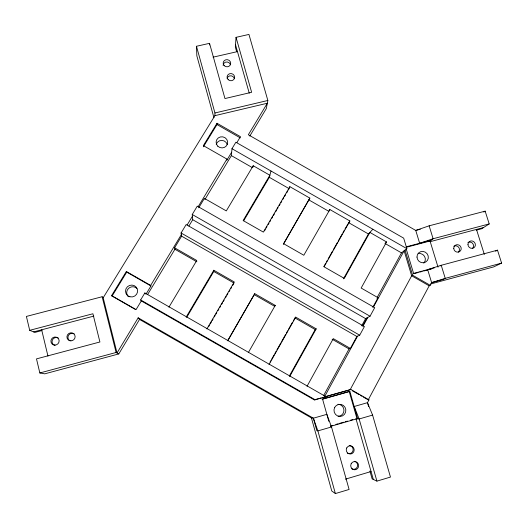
<?xml version="1.0" encoding="UTF-8"?>
<svg xmlns="http://www.w3.org/2000/svg" width="528" height="528" viewBox="0 0 528 528"><rect width="100%" height="100%" fill="white"/><g stroke="black" fill="none" stroke-linecap="round" stroke-linejoin="round"><path stroke-width="0.79" d="M138.171 317.816L139.531 319.427L311.414 417.912L313.368 418.196L326.845 414.335L331.511 426.961L349.1 489.456L335.379 493.568L317.882 430.901L313.368 418.196L138.171 317.816L117.018 352.975L103.178 297.766L214.903 115.658L214.949 112.985L196.482 46.273L209.543 43.329L224.961 98.551L251.638 92.294L236.042 37.343L248.945 34.432L267.848 100.478L266.29 108.616L249.77 136.092M203.379 146.797L216.982 124.555L217.015 123.275L240.451 136.666L236.841 142.652M186.82 317.176L213.774 271.484L213.807 270.25L234.28 281.972L206.884 328.931M217.015 123.275L203.353 145.609L226.921 159.08L226.842 160.208L231.667 152.209M236.042 37.343L235.343 47.091L236.636 51.665M204.877 199.571L231.376 155.621L231.977 148.698L235.877 142.237L403.682 238.148L406.857 248.662L401.485 252.866L377.269 297.238M252.958 167.165L253.216 165.733L269.874 175.25L243.144 220.546L263.36 232.109L289.865 186.681L309.863 198.112L283.318 244.438M243.665 220.816L269.326 177.322L270.996 170.999M289.384 187.988L289.865 186.681M227.832 340.672L254.753 293.687L275.233 305.408L248.305 352.658M363.389 397.096L368.234 399.874L429.185 285.826L430.201 285.278L431.62 282.625L445.249 278.368L501.6 263.102L497.508 250.16L441.236 265.28L427.667 269.623L431.62 282.625L443.065 279.523L445.249 278.368L441.236 265.28L440.167 265.914M325.235 396.667L350.902 389.499L368.993 399.861L367.488 402.673L368.597 406.514M350.229 389.565L411.668 275.807L412.606 275.22L430.201 285.278M323.624 395.538L349.061 348.929L350.368 348.421L356.882 336.475L359.693 335.201L364.406 326.555L186.16 224.558L181.071 232.98L181.612 236.161L174.59 247.804L174.92 249.249L147.53 294.67M361.68 325.802L365.594 318.622L370.036 316.219L374.708 307.652L197.281 206.151L192.238 214.493L192.727 219.714L188.932 226.01M362.624 325.954L367.046 317.836M372.768 307.355L378.035 297.706L361.159 288.05L386.555 241.956L369.877 232.419L344.289 278.401L324.053 266.825L349.866 220.981L329.861 209.543L328.772 211.299L308.953 199.973M324.852 396.165L357.575 336.158M362.967 326.271L367.785 317.44M373.573 306.834L404.131 250.793L411.668 275.807L429.185 285.826M307.032 386.291L333.287 338.639L350.368 348.421M289.397 375.936L315.216 329.558L316.206 328.865L295.72 317.137L293.317 320.78M343.451 278.837L368.425 233.97L372.867 229.231M289.753 376.398L316.206 328.865M270.072 362.043L270.877 360.624M271.676 359.198L274.085 354.928M274.883 353.509L276.085 351.371M276.89 349.952L280.896 342.837M281.695 341.411L285.701 334.297M286.506 332.878L287.707 330.739M288.506 329.32L292.512 322.205M323.803 266.66L325.802 263.109M326.601 261.69L327.4 260.264M328.198 258.845L332.6 251.038M333.399 249.619L337.399 242.517M338.197 241.098L342.197 233.996M342.995 232.577L344.197 230.446M344.995 229.027L349.866 220.981M269.029 364.531L295.72 317.137M329.861 209.543L303.818 255.255L283.589 243.679L309.863 198.112M227.594 340.798L254.753 293.687M208.56 326.806L209.378 325.4M210.203 323.987L211.438 321.875M212.256 320.463L213.081 319.051M214.315 316.939L215.134 315.526M215.959 314.12L216.784 312.708M218.018 310.589L218.836 309.184M219.661 307.771L220.48 306.359M221.714 304.247L222.539 302.834M223.364 301.429L224.182 300.016M225.416 297.904L226.241 296.492M227.06 295.079L227.885 293.674M229.119 291.555L229.937 290.143M230.762 288.737L231.587 287.324M232.822 285.212L233.64 283.8M264.515 230.868L265.333 229.462M266.158 228.05L266.977 226.644M268.204 224.532L269.029 223.126M269.848 221.72L270.673 220.315M271.9 218.203L272.725 216.79M273.544 215.384L274.362 213.979M275.596 211.867L276.415 210.461M277.24 209.055L278.058 207.643M279.286 205.531L280.111 204.125M280.929 202.719L281.754 201.313M282.982 199.201L283.807 197.795M284.625 196.383L285.443 194.977M286.678 192.865L287.496 191.459M288.321 190.054L289.139 188.648L269.326 177.322M186.179 317.071L213.807 270.25M168.927 307.19L196.753 260.489L174.59 247.804M253.216 165.733L226.301 210.91L204.402 198.389L198.726 207.794M103.178 297.766L102.142 296.743L26.4 316.424L29.7 330.323L92.902 313.764L99.911 341.986L36.491 358.882L39.838 372.973L44.755 373.837L118.787 353.925L139.531 319.427M141.306 300.927L314.312 399.894L326.119 396.799L144.85 292.967L140.639 299.937L141.306 300.927L136.072 309.593L111.606 295.574L126.337 271.491L150.665 285.424L150.942 285.985L146.177 293.885M150.665 285.424L181.348 234.584M187.189 224.908L192.403 216.269M198.238 206.6L226.921 159.08M135.729 309.639L112.075 296.089L126.74 272.118L126.337 271.491M275.233 305.408L274.626 306.319L254.338 294.703M386.555 241.956L384.952 243.421L401.485 252.866M406.289 247.282L430.03 241.006L433.099 238.742L489.205 223.925L485.159 211.147L429.139 225.819L415.747 230.432L248.345 134.765L267.32 103.244L214.903 115.658M483.82 212.084L485.159 211.147M489.205 223.925L481.688 228.743L476.243 230.182M376.999 298.346L378.035 297.706M495.548 251.203L497.508 250.16M501.6 263.102L493.7 266.891L430.723 283.965M376.926 481.127L390.469 477.068L372.59 415.087L367.488 402.673L354.176 406.494L359.139 418.975L376.926 481.127L372.154 478.896L369.917 471.042M345.404 479.167L371.065 471.53M330.449 426.004L332.765 425.33M335.854 424.439L338.177 423.766M339.722 423.324L343.583 422.209M345.134 421.76L347.45 421.093M350.539 420.196L352.862 419.529M330.535 426.393L357.001 418.75L349.199 391.472L322.047 399.194M331.511 426.961L317.882 430.901L316.84 430.63L313.368 418.196M372.59 415.087L359.139 418.975L355.951 418.638L373.322 479.437M314.312 399.894L321.189 397.94M322.714 397.505L350.902 389.499M357.707 418.823L349.866 391.413L322.582 399.175L328.812 421.304M39.838 372.973L116.101 352.486L118.787 353.925M434.524 267.782L413.582 273.412L406.316 249.308M413.437 273.794L418.196 272.514M419.786 272.092L422.162 271.451M423.753 271.022L427.72 269.953M429.31 269.531L431.686 268.891M406.388 246.774L431.046 240.253M430.096 241.692L483.529 227.561M420.301 229.238L415.747 230.432L419.654 243.269L433.099 238.742L429.139 225.819M33.614 331.901L93.839 316.1M42.062 330.521L34.881 332.409L29.7 330.323M214.949 112.985L267.848 100.478M213.061 57.169L237.468 51.605M349.199 391.472L349.866 391.413M325.004 396.858L326.119 396.799M368.234 399.874L368.993 399.861M216.982 124.555L240.313 137.887M231.977 148.698L406.857 248.662M231.376 155.621L252.107 167.475M348.599 222.638L368.425 233.97M192.238 214.493L370.036 316.219M192.727 219.714L365.594 318.622M181.071 232.98L359.693 335.201M181.612 236.161L356.882 336.475M174.92 249.249L196.878 261.815M213.774 271.484L234.049 283.094M294.921 317.935L315.216 329.558M332.138 339.24L349.061 348.929M352.308 390.753L359.231 394.72M360.617 395.512L362.003 396.304M126.74 272.118L150.942 285.985M140.639 299.937L315.322 399.868M335.379 493.568L331.775 490.967L311.414 417.912M111.606 295.574L112.075 296.089M144.85 292.967L145.471 294.017M476.48 229.423L484.328 254.397M430.03 241.006L438.042 267.181M405.029 250.087L412.606 275.22M235.514 44.708L249.236 93.119M213.939 117.678L196.845 55.836L196.482 46.273M102.142 296.743L116.101 352.486M41.653 329.789L47.956 356.096M209.543 43.329L209.55 44.939M128.363 296.749A5.999 5.848 -19.5 0 1 128.515 288.46A5.999 5.848 -19.5 0 1 136.97 288.466M216.216 144.368A5.722 5.485 11.1 0 1 227.251 144.547M418.123 253.645A5.729 5.498 46.7 0 1 423.878 263.076M337.953 404.27A6.006 5.861 77.8 0 1 343.939 410.203A6.006 5.861 77.8 0 1 338.204 416.269M354.578 461.281A4.079 3.94 83.5 0 1 357.324 466.739A4.079 3.94 83.5 0 1 351.76 468.798M349.127 445.54A4.059 3.927 82.3 0 1 353.034 450.589A4.059 3.927 82.3 0 1 347.332 453.136M467.92 242.477A3.795 3.604 47.6 0 1 472.639 248.338M453.816 246.233A3.802 3.617 47.4 0 1 458.542 252.113M223.08 65.413A3.755 3.538 12.7 0 1 230.446 64.673M227.086 78.335A3.762 3.557 13 0 1 234.34 78.5M54.958 345.378A4.132 3.967 -30.9 0 1 52.411 339.979A4.132 3.967 -30.9 0 1 58.291 338.019M69.887 340.771A4.112 3.96 -30.2 0 1 68.554 335.313A4.112 3.96 -30.2 0 1 74.158 333.828M129.895 296.769A6.085 5.927 -19.2 0 0 137.452 289.489A6.085 5.927 -19.2 0 0 127.34 286.823A6.085 5.927 -19.2 0 0 129.895 296.769M217.8 146.21A5.801 5.557 11.2 0 0 227.489 143.86A5.801 5.557 11.2 0 0 220.394 136.937A5.801 5.557 11.2 0 0 217.8 146.21M416.981 257.077A5.808 5.57 46.6 0 0 425.693 262.046A5.808 5.57 46.6 0 0 425.317 252.173A5.808 5.57 46.6 0 0 416.981 257.077M334.699 407.392A6.098 5.94 77.5 0 0 340.045 416.46A6.098 5.94 77.5 0 0 345.002 407.273A6.098 5.94 77.5 0 0 334.699 407.392M467.966 244.616A3.821 3.623 47.5 0 0 473.689 247.876A3.821 3.623 47.5 0 0 473.378 241.408A3.821 3.623 47.5 0 0 467.966 244.616M453.757 248.404A3.828 3.643 47.3 0 0 459.492 251.671A3.828 3.643 47.3 0 0 459.202 245.183A3.828 3.643 47.3 0 0 453.757 248.404M346.738 447.935A4.085 3.953 82.2 0 0 350.308 454.014A4.085 3.953 82.2 0 0 353.595 447.83A4.085 3.953 82.2 0 0 346.738 447.935M351.199 463.69A4.112 3.967 83.4 0 0 354.776 469.795A4.112 3.967 83.4 0 0 358.07 463.571A4.112 3.967 83.4 0 0 351.199 463.69M70.91 340.85A4.138 3.993 -30.2 0 0 74.633 334.798A4.138 3.993 -30.2 0 0 67.531 334.825A4.138 3.993 -30.2 0 0 70.91 340.85M54.899 345.094A4.158 4 -30.8 0 0 58.654 339.022A4.158 4 -30.8 0 0 51.526 339.049A4.158 4 -30.8 0 0 54.899 345.094M224.275 65.696A3.782 3.564 12.8 0 0 230.584 64.244A3.782 3.564 12.8 0 0 225.958 59.763A3.782 3.564 12.8 0 0 224.275 65.696M228.188 79.636A3.788 3.577 13.1 0 0 234.505 78.164A3.788 3.577 13.1 0 0 229.871 73.669A3.788 3.577 13.1 0 0 228.188 79.636"/></g></svg>
